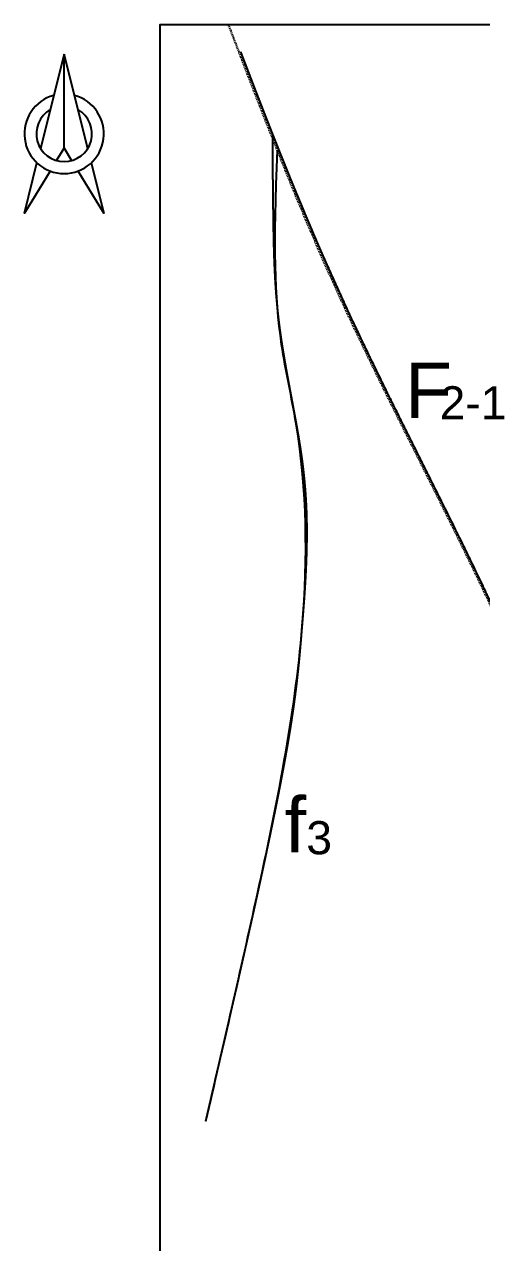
# Model space of a CAD drawing. Header units: millimetres. Extents: x 8544 to 9544, y 59520 to 60350.
# Drawn here: x 8544 to 8751, y 59799 to 60350 of the extents above; entities that cross this region are included whole.
import ezdxf

# ---------------------------------------------------------------- set-up
doc = ezdxf.new("R2010")
doc.units = ezdxf.units.MM
doc.header["$MEASUREMENT"] = 0
doc.linetypes.add('DASHED', pattern=[0.75, 0.5, -0.25])
doc.layers.add('2D faults', color=1, linetype='Continuous', lineweight=50, true_color=0xff0000)
doc.layers.add('Symbols', color=7, linetype='Continuous', lineweight=5, true_color=0x000000)
doc.layers.add('3D faults', color=7, linetype='Continuous', true_color=0x000000)
doc.styles.add('Arial Regular', font='')
doc.styles.get('Arial Regular').set_extended_font_data('Arial')

msp = doc.modelspace()

# ---------------------------------------------------------------- linework, layer by layer
at = {"layer": '2D faults', "linetype": 'Continuous', "lineweight": -2}
msp.add_lwpolyline([(9544.42, 60350), (9544.42, 59520), (8605.22, 59520), (8605.22, 60350)], close=True, dxfattribs=at)
for points in [[(8561.73, 60336.46), (8551.06, 60293.76)], [(8572.4, 60293.76), (8561.73, 60336.46)], [(8561.73, 60293.91), (8561.73, 60320.91), (8561.73, 60336.46)], [(8558.32, 60288.33), (8561.73, 60293.91)], [(8561.73, 60293.91), (8565.14, 60288.33)], [(8555.43, 60283.6), (8543.73, 60264.46), (8549.44, 60287.3)], [(8574.02, 60287.3), (8579.73, 60264.46), (8568.03, 60283.6)]]:
    msp.add_lwpolyline(points, dxfattribs=at)
for radius, start, end in [(18, 104.9809, 75.0191), (12.6, 119.8285, 60.1715)]:
    msp.add_arc((8561.73, 60300.46), radius, start, end, dxfattribs=at)
at = {"layer": '2D faults', "linetype": 'DASHED', "lineweight": -2}
msp.add_open_spline([(8907.51, 59520), (8894.91, 59584.52), (8870.67, 59694.51), (8819.16, 59835.09), (8801.06, 60019.43), (8702.98, 60176.31), (8651.51, 60309.71), (8636.12, 60350)], degree=3, knots=[88.036785, 88.036785, 88.036785, 88.036785, 285.010117, 425.893584, 535.112605, 835.026951, 964.617666, 964.617666, 964.617666, 964.617666], dxfattribs=at)
at = {"layer": '2D faults', "linetype": 'Continuous', "lineweight": -2}
for points, knots in [([(8669.54, 60077.51), (8672.08, 60108.81), (8671.63, 60151.39), (8657.03, 60214.74), (8656.64, 60249.17), (8658.26, 60293.01)], [226.934198, 226.934198, 226.934198, 226.934198, 318.175182, 354.748808, 421.097854, 421.097854, 421.097854, 421.097854]), ([(8625.88, 59853.49), (8633.78, 59887.6), (8650.78, 59960.96), (8666.19, 60036.97), (8669.54, 60077.51)], [0, 0, 0, 0, 105.546221, 226.934198, 226.934198, 226.934198, 226.934198])]:
    msp.add_open_spline(points, degree=3, knots=knots, dxfattribs=at)
at = {"layer": '3D faults'}
for points in [[(8903.87, 59539.49, 842.22), (8903.81, 59539.77, 842.27), (8903.69, 59540.33, 842.38), (8903.52, 59541.18, 842.52), (8903.28, 59542.31, 842.71), (8903.05, 59543.44, 842.9), (8902.82, 59544.56, 843.14), (8902.58, 59545.67, 843.46), (8902.36, 59546.77, 843.77), (8902.13, 59547.87, 844.1), (8901.9, 59548.97, 844.44), (8901.68, 59550.05, 844.81), (8901.45, 59551.12, 845.23), (8901.22, 59552.2, 845.63), (8900.99, 59553.28, 846.01), (8900.76, 59554.37, 846.37), (8900.53, 59555.45, 846.75), (8900.3, 59556.54, 847.11), (8900.06, 59557.65, 847.41), (8899.83, 59558.76, 847.68), (8899.59, 59559.89, 847.9), (8899.35, 59561.02, 848.08), (8899.11, 59562.16, 848.21), (8898.87, 59563.29, 848.34), (8898.63, 59564.43, 848.47), (8898.38, 59565.57, 848.61), (8898.14, 59566.7, 848.74), (8897.9, 59567.84, 848.87), (8897.65, 59568.98, 848.99), (8897.41, 59570.12, 849.1), (8897.16, 59571.26, 849.22), (8896.92, 59572.39, 849.37), (8896.67, 59573.51, 849.61), (8896.43, 59574.64, 849.81), (8896.19, 59575.77, 849.97), (8895.94, 59576.89, 850.23), (8895.71, 59577.97, 850.61), (8895.47, 59579.03, 851.05), (8895.24, 59580.08, 851.52), (8895, 59581.16, 851.9), (8894.77, 59582.23, 852.32), (8894.54, 59583.25, 852.83), (8894.32, 59584.27, 853.36), (8894.09, 59585.31, 853.86), (8893.86, 59586.37, 854.29), (8893.62, 59587.45, 854.66), (8893.37, 59588.55, 854.98), (8893.13, 59589.65, 855.31), (8892.88, 59590.77, 855.56), (8892.62, 59591.9, 855.73), (8892.37, 59593.03, 855.83), (8892.11, 59594.18, 855.86), (8891.86, 59595.32, 855.8), (8891.61, 59596.46, 855.69), (8891.35, 59597.59, 855.54), (8891.1, 59598.73, 855.44), (8890.84, 59599.87, 855.39), (8890.58, 59601.01, 855.33), (8890.32, 59602.14, 855.21), (8890.06, 59603.28, 855.09), (8889.81, 59604.41, 854.98), (8889.55, 59605.55, 854.89), (8889.28, 59606.69, 854.81), (8889.02, 59607.83, 854.74), (8888.76, 59608.96, 854.67), (8888.5, 59610.1, 854.6), (8888.24, 59611.24, 854.51), (8887.97, 59612.37, 854.36), (8887.71, 59613.5, 854.22), (8887.45, 59614.63, 854.06), (8887.19, 59615.76, 853.9), (8886.93, 59616.87, 853.64), (8886.68, 59617.97, 853.33), (8886.42, 59619.08, 853.06), (8886.16, 59620.19, 852.79), (8885.9, 59621.3, 852.53), (8885.64, 59622.41, 852.26), (8885.37, 59623.52, 852), (8885.11, 59624.63, 851.74), (8884.85, 59625.73, 851.46), (8884.59, 59626.84, 851.17), (8884.32, 59627.94, 850.87), (8884.06, 59629.03, 850.56), (8883.8, 59630.13, 850.24), (8883.54, 59631.22, 849.91), (8883.27, 59632.31, 849.57), (8883.01, 59633.39, 849.21), (8882.75, 59634.48, 848.86), (8882.49, 59635.56, 848.49), (8882.23, 59636.63, 848.11), (8881.98, 59637.69, 847.67), (8881.72, 59638.75, 847.25), (8881.46, 59639.81, 846.84), (8881.2, 59640.88, 846.42), (8880.95, 59641.94, 846), (8880.69, 59643, 845.58), (8880.43, 59644.06, 845.16), (8880.17, 59645.12, 844.74), (8879.91, 59646.18, 844.32), (8879.65, 59647.24, 843.89), (8879.39, 59648.29, 843.46), (8879.13, 59649.35, 843.03), (8878.87, 59650.41, 842.61), (8878.6, 59651.47, 842.18), (8878.34, 59652.53, 841.76), (8878.07, 59653.59, 841.34), (8877.81, 59654.64, 840.91), (8877.54, 59655.7, 840.48), (8877.28, 59656.75, 840.04), (8877.01, 59657.79, 839.59), (8876.75, 59658.83, 839.11), (8876.49, 59659.85, 838.6), (8876.24, 59660.85, 838.05), (8875.99, 59661.85, 837.49), (8875.72, 59662.85, 836.95), (8875.46, 59663.86, 836.41), (8875.2, 59664.83, 835.82), (8874.97, 59665.74, 835.11), (8874.75, 59666.6, 834.35), (8874.54, 59667.46, 833.59), (8874.31, 59668.36, 832.87), (8874.06, 59669.33, 832.26), (8873.79, 59670.33, 831.71), (8873.52, 59671.34, 831.18), (8873.26, 59672.33, 830.62), (8872.98, 59673.37, 830.16), (8872.7, 59674.38, 829.63), (8872.45, 59675.34, 829.01), (8872.21, 59676.25, 828.32), (8871.98, 59677.15, 827.61), (8871.72, 59678.1, 826.97), (8871.47, 59679.03, 826.31), (8871.23, 59679.96, 825.65), (8870.98, 59680.89, 824.98), (8870.73, 59681.82, 824.31), (8870.48, 59682.74, 823.63), (8870.23, 59683.66, 822.95), (8869.98, 59684.58, 822.27), (8869.73, 59685.5, 821.6), (8869.47, 59686.42, 820.92), (8869.22, 59687.34, 820.24), (8868.97, 59688.26, 819.57), (8868.72, 59689.18, 818.88), (8868.47, 59690.07, 818.17), (8868.23, 59690.97, 817.46), (8867.98, 59691.86, 816.74), (8867.73, 59692.76, 816.04), (8867.48, 59693.66, 815.34), (8867.23, 59694.57, 814.65), (8866.96, 59695.51, 813.99), (8866.7, 59696.45, 813.35), (8866.44, 59697.37, 812.67), (8866.18, 59698.28, 811.98), (8865.92, 59699.19, 811.3), (8865.67, 59700.1, 810.61), (8865.41, 59701.02, 809.94), (8865.14, 59701.94, 809.26), (8864.88, 59702.86, 808.59), (8864.61, 59703.8, 807.94), (8864.33, 59704.75, 807.32), (8864.06, 59705.69, 806.68), (8863.78, 59706.64, 806.05), (8863.51, 59707.58, 805.41), (8863.24, 59708.52, 804.78), (8862.96, 59709.46, 804.13), (8862.7, 59710.39, 803.47), (8862.43, 59711.31, 802.81), (8862.16, 59712.25, 802.15), (8861.89, 59713.19, 801.52), (8861.6, 59714.15, 800.91), (8861.31, 59715.14, 800.36), (8861, 59716.15, 799.85), (8860.7, 59717.15, 799.32), (8860.39, 59718.15, 798.81), (8860.08, 59719.17, 798.33), (8859.76, 59720.2, 797.86), (8859.45, 59721.23, 797.41), (8859.13, 59722.26, 796.95), (8858.81, 59723.28, 796.47), (8858.5, 59724.3, 795.99), (8858.19, 59725.31, 795.5), (8857.87, 59726.34, 795.04), (8857.55, 59727.37, 794.57), (8857.23, 59728.4, 794.12), (8856.91, 59729.43, 793.69), (8856.58, 59730.47, 793.27), (8856.25, 59731.52, 792.86), (8855.92, 59732.57, 792.46), (8855.58, 59733.61, 792.05), (8855.25, 59734.65, 791.62), (8854.93, 59735.68, 791.16), (8854.61, 59736.7, 790.7), (8854.29, 59737.73, 790.24), (8853.96, 59738.76, 789.79), (8853.63, 59739.79, 789.35), (8853.3, 59740.82, 788.9), (8852.98, 59741.84, 788.42), (8852.66, 59742.85, 787.94), (8852.33, 59743.89, 787.49), (8852, 59744.91, 787.04), (8851.67, 59745.94, 786.59), (8851.34, 59746.97, 786.14), (8851.01, 59747.99, 785.68), (8850.68, 59749.02, 785.22), (8850.35, 59750.04, 784.76), (8850.01, 59751.07, 784.32), (8849.67, 59752.1, 783.88), (8849.34, 59753.13, 783.44), (8849, 59754.16, 782.99), (8848.67, 59755.18, 782.53), (8848.33, 59756.21, 782.07), (8847.99, 59757.23, 781.62), (8847.66, 59758.25, 781.17), (8847.32, 59759.28, 780.72), (8846.97, 59760.31, 780.29), (8846.63, 59761.35, 779.87), (8846.28, 59762.38, 779.44), (8845.93, 59763.42, 779.01), (8845.59, 59764.45, 778.59), (8845.24, 59765.48, 778.17), (8844.89, 59766.52, 777.75), (8844.54, 59767.56, 777.33), (8844.19, 59768.59, 776.92), (8843.85, 59769.63, 776.5), (8843.5, 59770.67, 776.08), (8843.15, 59771.7, 775.66), (8842.8, 59772.73, 775.23), (8842.46, 59773.76, 774.8), (8842.11, 59774.8, 774.38), (8841.76, 59775.83, 773.95), (8841.41, 59776.86, 773.52), (8841.07, 59777.89, 773.08), (8840.72, 59778.92, 772.64), (8840.37, 59779.95, 772.22), (8840.02, 59780.99, 771.81), (8839.67, 59782.03, 771.4), (8839.32, 59783.06, 770.98), (8838.98, 59784.1, 770.56), (8838.63, 59785.13, 770.14), (8838.28, 59786.16, 769.71), (8837.93, 59787.2, 769.28), (8837.59, 59788.23, 768.85), (8837.24, 59789.26, 768.42), (8836.9, 59790.29, 767.98), (8836.56, 59791.32, 767.54), (8836.22, 59792.35, 767.1), (8835.89, 59793.38, 766.65), (8835.55, 59794.41, 766.22), (8835.22, 59795.45, 765.79), (8834.88, 59796.5, 765.4), (8834.54, 59797.55, 765.01), (8834.21, 59798.6, 764.63), (8833.89, 59799.65, 764.23), (8833.57, 59800.72, 763.84), (8833.27, 59801.73, 763.39), (8832.89, 59802.88, 763.07), (8832.71, 59803.44, 761.97), (8832.62, 59803.75, 760.87), (8832.46, 59804.29, 759.83), (8832.36, 59804.66, 758.72), (8832.23, 59805.11, 757.65), (8832.13, 59805.51, 756.56), (8832, 59805.98, 755.49), (8831.86, 59806.48, 754.44), (8831.7, 59807.06, 753.43), (8831.55, 59807.63, 752.42), (8831.41, 59808.19, 751.4), (8831.3, 59808.68, 750.35), (8831.18, 59809.19, 749.3), (8831.05, 59809.77, 748.29), (8830.86, 59810.51, 747.39), (8830.64, 59811.37, 746.63), (8830.4, 59812.28, 745.94), (8830.16, 59813.22, 745.28), (8829.93, 59814.14, 744.6), (8829.69, 59815.08, 743.94), (8829.46, 59816.05, 743.32), (8829.21, 59817.04, 742.76), (8828.96, 59818.07, 742.26), (8828.71, 59819.11, 741.79), (8828.45, 59820.16, 741.34), (8828.2, 59821.22, 740.9), (8827.95, 59822.28, 740.49), (8827.7, 59823.36, 740.11), (8827.45, 59824.45, 739.75), (8827.2, 59825.54, 739.41), (8826.96, 59826.64, 739.1), (8826.71, 59827.75, 738.82), (8826.46, 59828.87, 738.58), (8826.21, 59829.99, 738.38), (8825.96, 59831.13, 738.22), (8825.71, 59832.26, 738.11), (8825.46, 59833.41, 738.04), (8825.22, 59834.55, 737.99), (8824.98, 59835.69, 737.97), (8824.74, 59836.84, 737.97), (8824.5, 59837.98, 737.99), (8824.27, 59839.13, 738.02), (8824.04, 59840.28, 738.07), (8823.81, 59841.42, 738.14), (8823.59, 59842.57, 738.25), (8823.36, 59843.71, 738.39), (8823.14, 59844.84, 738.58), (8822.92, 59845.97, 738.81), (8822.71, 59847.08, 739.08), (8822.49, 59848.19, 739.38), (8822.28, 59849.3, 739.71), (8822.07, 59850.4, 740.05), (8821.86, 59851.49, 740.4), (8821.66, 59852.59, 740.75), (8821.47, 59853.69, 741.11), (8821.28, 59854.78, 741.49), (8821.09, 59855.85, 741.92), (8820.92, 59856.9, 742.42), (8820.77, 59857.89, 743.02), (8820.63, 59858.8, 743.75), (8820.51, 59859.59, 744.62), (8820.41, 59860.23, 745.6), (8820.32, 59860.77, 746.63), (8820.23, 59861.2, 747.72), (8820.14, 59861.59, 748.82), (8820.04, 59861.86, 749.95), (8819.94, 59862.18, 751.07), (8819.83, 59862.34, 752.24), (8819.72, 59862.67, 753.34), (8819.61, 59862.66, 754.58), (8819.51, 59863.2, 755.52), (8819.37, 59862.68, 757.18), (8819.36, 59864.28, 757.03), (8819.25, 59865.28, 756.93), (8819.06, 59866.49, 757.06), (8818.9, 59867.63, 756.95), (8818.69, 59868.79, 757.02), (8818.51, 59869.94, 756.97), (8818.3, 59871.09, 757.02), (8818.1, 59872.25, 757.02), (8817.9, 59873.4, 756.99), (8817.71, 59874.55, 756.92), (8817.52, 59875.7, 756.9), (8817.33, 59876.87, 756.93), (8817.12, 59877.98, 757.29), (8816.92, 59879.02, 757.76), (8816.71, 59880.08, 758.23), (8816.51, 59881.15, 758.66), (8816.32, 59882.24, 759.04), (8816.12, 59883.37, 759.27), (8815.93, 59884.53, 759.36), (8815.74, 59885.68, 759.42), (8815.55, 59886.82, 759.55), (8815.36, 59887.97, 759.7), (8815.16, 59889.11, 759.88), (8814.96, 59890.25, 760.03), (8814.76, 59891.37, 760.34), (8814.56, 59892.46, 760.7), (8814.36, 59893.56, 761.06), (8814.16, 59894.66, 761.38), (8813.96, 59895.78, 761.66), (8813.76, 59896.9, 761.93), (8813.56, 59898.03, 762.18), (8813.36, 59899.16, 762.42), (8813.16, 59900.29, 762.65), (8812.96, 59901.42, 762.88), (8812.77, 59902.54, 763.12), (8812.57, 59903.67, 763.38), (8812.37, 59904.79, 763.66), (8812.17, 59905.91, 763.93), (8811.98, 59907.03, 764.21), (8811.78, 59908.15, 764.46), (8811.58, 59909.26, 764.79), (8811.39, 59910.35, 765.16), (8811.2, 59911.44, 765.55), (8811.01, 59912.52, 765.96), (8810.82, 59913.58, 766.42), (8810.63, 59914.64, 766.87), (8810.44, 59915.72, 767.29), (8810.25, 59916.79, 767.71), (8810.06, 59917.86, 768.15), (8809.87, 59918.93, 768.59), (8809.69, 59919.99, 769.05), (8809.5, 59921.05, 769.5), (8809.32, 59922.11, 769.97), (8809.13, 59923.16, 770.45), (8808.95, 59924.21, 770.93), (8808.76, 59925.26, 771.42), (8808.58, 59926.3, 771.91), (8808.39, 59927.35, 772.4), (8808.21, 59928.39, 772.91), (8808.02, 59929.42, 773.42), (8807.84, 59930.44, 773.96), (8807.67, 59931.41, 774.6), (8807.5, 59932.33, 775.31), (8807.3, 59933.41, 775.75), (8807.1, 59934.54, 775.99), (8806.89, 59935.68, 776.15), (8806.68, 59936.83, 776.3), (8806.48, 59937.96, 776.47), (8806.26, 59939.1, 776.63), (8806.05, 59940.24, 776.79), (8805.84, 59941.38, 776.96), (8805.62, 59942.52, 777.14), (8805.4, 59943.65, 777.32), (8805.18, 59944.79, 777.5), (8804.96, 59945.92, 777.68), (8804.73, 59947.06, 777.86), (8804.51, 59948.19, 778.01), (8804.28, 59949.34, 778.18), (8804.07, 59950.38, 778.7), (8803.87, 59951.33, 779.35), (8803.67, 59952.27, 780.01), (8803.47, 59953.22, 780.67), (8803.26, 59954.2, 781.28), (8803.05, 59955.19, 781.86), (8802.84, 59956.2, 782.42), (8802.61, 59957.25, 782.89), (8802.39, 59958.3, 783.33), (8802.16, 59959.36, 783.79), (8801.93, 59960.41, 784.24), (8801.69, 59961.47, 784.68), (8801.45, 59962.54, 785.08), (8801.2, 59963.64, 785.41), (8800.94, 59964.73, 785.73), (8800.68, 59965.83, 786.04), (8800.42, 59966.93, 786.34), (8800.16, 59968.04, 786.61), (8799.88, 59969.15, 786.85), (8799.61, 59970.27, 787.08), (8799.33, 59971.38, 787.31), (8799.05, 59972.49, 787.53), (8798.77, 59973.61, 787.75), (8798.48, 59974.72, 787.97), (8798.19, 59975.82, 788.23), (8797.9, 59976.92, 788.5), (8797.6, 59978.02, 788.77), (8797.3, 59979.13, 789.02), (8797, 59980.23, 789.25), (8796.7, 59981.35, 789.46), (8796.39, 59982.46, 789.66), (8796.08, 59983.56, 789.89), (8795.78, 59984.67, 790.1), (8795.47, 59985.78, 790.32), (8795.16, 59986.89, 790.53), (8794.85, 59988, 790.72), (8794.54, 59989.09, 791.03), (8794.23, 59990.16, 791.38), (8793.92, 59991.23, 791.73), (8793.61, 59992.3, 792.1), (8793.3, 59993.35, 792.52), (8792.99, 59994.34, 793.06), (8792.68, 59995.27, 793.7), (8792.36, 59996.2, 794.32), (8792.03, 59997.16, 794.94), (8791.68, 59998.27, 795.16), (8791.34, 59999.39, 795.21), (8790.98, 60000.49, 795.39), (8790.62, 60001.59, 795.56), (8790.26, 60002.69, 795.65), (8789.91, 60003.83, 795.67), (8789.55, 60004.82, 796.24), (8789.19, 60005.86, 796.62), (8788.84, 60006.86, 797.13), (8788.48, 60007.9, 797.53), (8788.13, 60008.93, 797.98), (8787.78, 60009.97, 798.37), (8787.42, 60011.03, 798.73), (8787.07, 60012.04, 799.2), (8786.71, 60013.04, 799.69), (8786.36, 60014.03, 800.2), (8786, 60015.02, 800.71), (8785.65, 60016, 801.24), (8785.29, 60016.98, 801.78), (8784.93, 60017.96, 802.3), (8784.56, 60018.95, 802.81), (8784.2, 60019.94, 803.31), (8783.83, 60020.93, 803.82), (8783.46, 60021.92, 804.32), (8783.09, 60022.92, 804.81), (8782.71, 60023.91, 805.29), (8782.34, 60024.91, 805.77), (8781.96, 60025.91, 806.26), (8781.58, 60026.9, 806.76), (8781.2, 60027.88, 807.26), (8780.82, 60028.85, 807.8), (8780.45, 60029.81, 808.36), (8780.07, 60030.76, 808.92), (8779.69, 60031.72, 809.47), (8779.31, 60032.68, 810.02), (8778.93, 60033.6, 810.63), (8778.55, 60034.53, 811.24), (8778.17, 60035.47, 811.82), (8777.79, 60036.42, 812.39), (8777.4, 60037.38, 812.94), (8777.01, 60038.34, 813.47), (8776.62, 60039.32, 813.99), (8776.22, 60040.32, 814.45), (8775.82, 60041.3, 814.94), (8775.43, 60042.26, 815.5), (8775.03, 60043.23, 816.01), (8774.63, 60044.2, 816.53), (8774.23, 60045.17, 817.04), (8773.83, 60046.12, 817.6), (8773.43, 60047.08, 818.13), (8773.02, 60048.04, 818.66), (8772.61, 60049.01, 819.17), (8772.2, 60049.98, 819.69), (8771.8, 60050.89, 820.3), (8771.39, 60051.84, 820.85), (8770.98, 60052.79, 821.39), (8770.55, 60053.8, 821.82), (8770.12, 60054.83, 822.17), (8769.69, 60055.83, 822.59), (8769.26, 60056.84, 822.99), (8768.83, 60057.83, 823.44), (8768.4, 60058.83, 823.88), (8767.97, 60059.8, 824.37), (8767.55, 60060.79, 824.83), (8767.13, 60061.75, 825.36), (8766.72, 60062.64, 826.01), (8766.32, 60063.54, 826.63), (8765.92, 60064.43, 827.28), (8765.51, 60065.32, 827.92), (8765.11, 60066.23, 828.54), (8764.7, 60067.13, 829.17), (8764.3, 60068.02, 829.81), (8763.9, 60068.91, 830.46), (8763.5, 60069.8, 831.1), (8763.1, 60070.69, 831.74), (8762.69, 60071.58, 832.38), (8762.28, 60072.48, 833.02), (8761.87, 60073.37, 833.65), (8761.46, 60074.28, 834.26), (8761.04, 60075.19, 834.85), (8760.61, 60076.12, 835.42), (8760.18, 60077.06, 835.97), (8759.74, 60078.01, 836.5), (8759.3, 60078.97, 837.01), (8758.85, 60079.94, 837.47), (8758.39, 60080.92, 837.92), (8757.93, 60081.9, 838.37), (8757.47, 60082.89, 838.8), (8757.01, 60083.87, 839.23), (8756.55, 60084.84, 839.69), (8756.08, 60085.85, 840.07), (8755.6, 60086.86, 840.41), (8755.13, 60087.87, 840.76), (8754.65, 60088.89, 841.09), (8754.17, 60089.9, 841.42), (8753.68, 60090.92, 841.73), (8753.2, 60091.94, 842.02), (8752.71, 60092.97, 842.32), (8752.23, 60093.99, 842.6), (8751.74, 60095.01, 842.91), (8751.25, 60096.05, 843.14), (8750.76, 60097.08, 843.4), (8750.27, 60098.1, 843.71), (8749.78, 60099.12, 844.01), (8749.29, 60100.13, 844.32), (8748.8, 60101.15, 844.62), (8748.31, 60102.17, 844.92), (8747.82, 60103.19, 845.21), (8747.33, 60104.22, 845.49), (8746.84, 60105.23, 845.82), (8746.35, 60106.23, 846.17), (8745.86, 60107.23, 846.53), (8745.38, 60108.23, 846.9), (8744.89, 60109.23, 847.28), (8744.41, 60110.22, 847.65), (8743.93, 60111.22, 848.04), (8743.44, 60112.21, 848.42), (8742.96, 60113.21, 848.79), (8742.47, 60114.21, 849.16), (8741.99, 60115.21, 849.53), (8741.51, 60116.2, 849.92), (8741.03, 60117.17, 850.36), (8740.55, 60118.13, 850.84), (8740.08, 60119.08, 851.35), (8739.61, 60120.03, 851.84), (8739.13, 60121, 852.29), (8738.66, 60121.97, 852.73), (8738.18, 60122.93, 853.19), (8737.7, 60123.9, 853.65), (8737.22, 60124.86, 854.11), (8736.74, 60125.82, 854.57), (8736.26, 60126.79, 855.02), (8735.78, 60127.76, 855.46), (8735.3, 60128.73, 855.9), (8734.82, 60129.7, 856.35), (8734.33, 60130.67, 856.79), (8733.84, 60131.64, 857.21), (8733.35, 60132.62, 857.63), (8732.86, 60133.6, 858.04), (8732.37, 60134.59, 858.44), (8731.88, 60135.57, 858.83), (8731.38, 60136.56, 859.2), (8730.88, 60137.56, 859.55), (8730.38, 60138.57, 859.87), (8729.87, 60139.58, 860.18), (8729.36, 60140.59, 860.47), (8728.86, 60141.61, 860.76), (8728.34, 60142.63, 861), (8727.83, 60143.66, 861.21), (8727.32, 60144.69, 861.43), (8726.81, 60145.72, 861.64), (8726.29, 60146.75, 861.85), (8725.78, 60147.78, 862.06), (8725.26, 60148.81, 862.26), (8724.75, 60149.85, 862.44), (8724.23, 60150.88, 862.63), (8723.72, 60151.91, 862.82), (8723.2, 60152.95, 863.01), (8722.69, 60153.98, 863.22), (8722.17, 60155.01, 863.41), (8721.66, 60156.04, 863.61), (8721.15, 60157.07, 863.82), (8720.64, 60158.1, 864.05), (8720.12, 60159.12, 864.3), (8719.61, 60160.14, 864.57), (8719.11, 60161.15, 864.86), (8718.6, 60162.15, 865.21), (8718.1, 60163.16, 865.53), (8717.59, 60164.17, 865.83), (8717.08, 60165.18, 866.13), (8716.58, 60166.19, 866.42), (8716.07, 60167.2, 866.72), (8715.57, 60168.21, 867.04), (8715.06, 60169.22, 867.33), (8714.55, 60170.24, 867.62), (8714.05, 60171.26, 867.88), (8713.54, 60172.28, 868.18), (8713.04, 60173.33, 868.29), (8712.53, 60174.35, 868.57), (8712.05, 60175.3, 869.06), (8711.55, 60176.28, 869.47), (8711.06, 60177.26, 869.88), (8710.56, 60178.3, 870.1), (8710.07, 60179.27, 870.54), (8709.58, 60180.26, 870.94), (8709.08, 60181.25, 871.31), (8708.58, 60182.26, 871.61), (8708.07, 60183.29, 871.86), (8707.57, 60184.32, 872.11), (8707.07, 60185.35, 872.32), (8706.56, 60186.39, 872.5), (8706.06, 60187.43, 872.71), (8705.55, 60188.46, 872.93), (8705.05, 60189.49, 873.15), (8704.55, 60190.52, 873.39), (8704.04, 60191.55, 873.64), (8703.54, 60192.57, 873.91), (8703.05, 60193.59, 874.19), (8702.55, 60194.62, 874.46), (8702.05, 60195.64, 874.73), (8701.56, 60196.66, 875.03), (8701.06, 60197.68, 875.33), (8700.57, 60198.69, 875.65), (8700.08, 60199.7, 875.97), (8699.59, 60200.72, 876.28), (8699.1, 60201.74, 876.58), (8698.62, 60202.74, 876.96), (8698.14, 60203.73, 877.33), (8697.66, 60204.73, 877.7), (8697.17, 60205.73, 878.07), (8696.69, 60206.74, 878.44), (8696.21, 60207.74, 878.8), (8695.74, 60208.74, 879.16), (8695.26, 60209.76, 879.49), (8694.78, 60210.78, 879.8), (8694.3, 60211.79, 880.16), (8693.84, 60212.77, 880.59), (8693.37, 60213.74, 881.06), (8692.92, 60214.69, 881.57), (8692.46, 60215.65, 882.07), (8692, 60216.61, 882.55), (8691.54, 60217.59, 882.99), (8691.08, 60218.58, 883.4), (8690.61, 60219.59, 883.77), (8690.14, 60220.6, 884.12), (8689.68, 60221.63, 884.45), (8689.21, 60222.65, 884.76), (8688.74, 60223.68, 885.07), (8688.28, 60224.7, 885.4), (8687.81, 60225.73, 885.72), (8687.35, 60226.75, 886.04), (8686.89, 60227.77, 886.37), (8686.42, 60228.8, 886.7), (8685.96, 60229.82, 887.03), (8685.5, 60230.84, 887.37), (8685.04, 60231.85, 887.72), (8684.58, 60232.87, 888.08), (8684.12, 60233.88, 888.44), (8683.66, 60234.9, 888.8), (8683.2, 60235.91, 889.17), (8682.74, 60236.93, 889.52), (8682.29, 60237.94, 889.88), (8681.83, 60238.96, 890.23), (8681.38, 60239.98, 890.58), (8680.92, 60241, 890.94), (8680.47, 60242.02, 891.29), (8680.02, 60243.04, 891.65), (8679.57, 60244.06, 892), (8679.12, 60245.08, 892.36), (8678.67, 60246.09, 892.73), (8678.23, 60247.1, 893.12), (8677.78, 60248.12, 893.51), (8677.34, 60249.13, 893.88), (8676.9, 60250.15, 894.24), (8676.45, 60251.18, 894.57), (8676.01, 60252.21, 894.91), (8675.57, 60253.25, 895.22), (8675.13, 60254.29, 895.51), (8674.69, 60255.34, 895.79), (8674.24, 60256.39, 896.07), (8673.8, 60257.43, 896.35), (8673.36, 60258.47, 896.69), (8672.92, 60259.5, 897.01), (8672.48, 60260.53, 897.34), (8672.04, 60261.57, 897.66), (8671.6, 60262.6, 898.01), (8671.16, 60263.65, 898.26), (8670.72, 60264.73, 898.4), (8670.27, 60265.79, 898.64), (8669.83, 60266.85, 898.83), (8669.39, 60267.91, 899.04), (8668.94, 60268.98, 899.25), (8668.5, 60270.04, 899.43), (8668.06, 60271.11, 899.63), (8667.62, 60272.14, 899.96), (8667.18, 60273.19, 900.24), (8666.74, 60274.23, 900.54), (8666.3, 60275.28, 900.84), (8665.87, 60276.32, 901.14), (8665.44, 60277.37, 901.44), (8665.01, 60278.41, 901.74), (8664.58, 60279.47, 902), (8664.15, 60280.53, 902.26), (8663.72, 60281.59, 902.51), (8663.29, 60282.65, 902.76), (8662.86, 60283.71, 903), (8662.44, 60284.77, 903.24), (8662.01, 60285.83, 903.49), (8661.59, 60286.89, 903.76), (8661.17, 60287.94, 904.06), (8660.74, 60288.99, 904.36), (8660.32, 60290.02, 904.71), (8659.9, 60291.06, 905.06), (8659.48, 60292.09, 905.43), (8659.06, 60293.14, 905.72), (8658.64, 60294.21, 905.91), (8658.22, 60295.26, 906.24), (8657.8, 60296.32, 906.51), (8657.38, 60297.36, 906.83), (8656.96, 60298.42, 907.11), (8656.54, 60299.47, 907.4), (8656.12, 60300.53, 907.65), (8655.7, 60301.59, 907.92), (8655.29, 60302.66, 908.18), (8654.87, 60303.71, 908.45), (8654.45, 60304.77, 908.75), (8654.04, 60305.83, 909.01), (8653.62, 60306.88, 909.3), (8653.21, 60307.94, 909.57), (8652.79, 60308.99, 909.89), (8652.38, 60310.05, 910.17), (8651.96, 60311.12, 910.38), (8651.55, 60312.19, 910.64), (8651.14, 60313.25, 910.91), (8650.73, 60314.3, 911.21), (8650.32, 60315.35, 911.52), (8649.91, 60316.4, 911.85), (8649.5, 60317.45, 912.18), (8649.1, 60318.49, 912.52), (8648.69, 60319.53, 912.86), (8648.29, 60320.57, 913.2), (8647.88, 60321.62, 913.55), (8647.48, 60322.66, 913.9), (8647.08, 60323.7, 914.25), (8646.68, 60324.75, 914.59), (8646.28, 60325.8, 914.91), (8645.88, 60326.85, 915.24), (8645.49, 60327.89, 915.61), (8645.09, 60328.91, 916.01), (8644.7, 60329.93, 916.43), (8644.31, 60330.94, 916.87), (8643.92, 60331.95, 917.31), (8643.53, 60332.96, 917.77), (8643.14, 60333.97, 918.22), (8642.75, 60334.97, 918.67), (8642.36, 60335.98, 919.13), (8642.07, 60336.73, 919.47), (8641.88, 60337.24, 919.7), (8641.78, 60337.49, 919.81)], [(8625.88, 59853.49, 775.28), (8625.91, 59853.64, 775.27), (8625.98, 59853.93, 775.25), (8626.08, 59854.38, 775.22), (8626.22, 59854.97, 775.18), (8626.36, 59855.57, 775.12), (8626.5, 59856.16, 775.07), (8626.63, 59856.75, 775), (8626.77, 59857.35, 774.93), (8626.91, 59857.94, 774.86), (8627.05, 59858.53, 774.78), (8627.18, 59859.12, 774.69), (8627.32, 59859.71, 774.61), (8627.46, 59860.3, 774.52), (8627.59, 59860.89, 774.45), (8627.73, 59861.49, 774.4), (8627.87, 59862.08, 774.39), (8628.01, 59862.68, 774.4), (8628.14, 59863.28, 774.4), (8628.28, 59863.87, 774.4), (8628.42, 59864.47, 774.4), (8628.56, 59865.06, 774.39), (8628.7, 59865.66, 774.39), (8628.83, 59866.26, 774.39), (8628.97, 59866.85, 774.39), (8629.11, 59867.45, 774.38), (8629.25, 59868.05, 774.38), (8629.39, 59868.64, 774.38), (8629.52, 59869.24, 774.38), (8629.66, 59869.83, 774.38), (8629.8, 59870.43, 774.38), (8629.94, 59871.03, 774.39), (8630.08, 59871.62, 774.4), (8630.21, 59872.22, 774.42), (8630.35, 59872.81, 774.43), (8630.49, 59873.41, 774.45), (8630.63, 59874.01, 774.47), (8630.77, 59874.6, 774.49), (8630.9, 59875.2, 774.51), (8631.04, 59875.79, 774.53), (8631.18, 59876.39, 774.55), (8631.32, 59876.99, 774.57), (8631.45, 59877.58, 774.58), (8631.59, 59878.18, 774.6), (8631.73, 59878.77, 774.63), (8631.87, 59879.37, 774.64), (8632.01, 59879.97, 774.66), (8632.14, 59880.56, 774.66), (8632.28, 59881.16, 774.65), (8632.42, 59881.75, 774.62), (8632.56, 59882.35, 774.58), (8632.69, 59882.94, 774.51), (8632.83, 59883.53, 774.43), (8632.96, 59884.12, 774.33), (8633.1, 59884.7, 774.2), (8633.23, 59885.28, 774.06), (8633.36, 59885.85, 773.88), (8633.49, 59886.41, 773.66), (8633.62, 59886.96, 773.43), (8633.75, 59887.51, 773.18), (8633.87, 59888.05, 772.93), (8634, 59888.61, 772.7), (8634.13, 59889.17, 772.49), (8634.26, 59889.74, 772.32), (8634.4, 59890.32, 772.2), (8634.53, 59890.92, 772.14), (8634.67, 59891.52, 772.15), (8634.81, 59892.11, 772.24), (8634.94, 59892.69, 772.39), (8635.07, 59893.25, 772.6), (8635.19, 59893.8, 772.84), (8635.32, 59894.33, 773.12), (8635.43, 59894.84, 773.44), (8635.55, 59895.32, 773.8), (8635.65, 59895.79, 774.18), (8635.76, 59896.25, 774.57), (8635.86, 59896.7, 774.97), (8635.97, 59897.15, 775.37), (8636.07, 59897.61, 775.76), (8636.18, 59898.09, 776.13), (8636.29, 59898.57, 776.49), (8636.4, 59899.06, 776.84), (8636.52, 59899.56, 777.17), (8636.63, 59900.06, 777.51), (8636.75, 59900.56, 777.84), (8636.86, 59901.06, 778.17), (8636.98, 59901.56, 778.51), (8637.09, 59902.06, 778.83), (8637.21, 59902.57, 779.15), (8637.33, 59903.09, 779.46), (8637.45, 59903.61, 779.76), (8637.57, 59904.13, 780.05), (8637.69, 59904.66, 780.33), (8637.81, 59905.2, 780.6), (8637.94, 59905.73, 780.87), (8638.06, 59906.27, 781.14), (8638.18, 59906.81, 781.4), (8638.31, 59907.35, 781.66), (8638.43, 59907.89, 781.91), (8638.55, 59908.44, 782.16), (8638.68, 59908.98, 782.41), (8638.8, 59909.52, 782.66), (8638.93, 59910.07, 782.92), (8639.05, 59910.61, 783.18), (8639.17, 59911.15, 783.43), (8639.3, 59911.7, 783.67), (8639.43, 59912.25, 783.9), (8639.55, 59912.81, 784.11), (8639.68, 59913.37, 784.33), (8639.81, 59913.93, 784.54), (8639.94, 59914.49, 784.75), (8640.06, 59915.05, 784.97), (8640.19, 59915.6, 785.19), (8640.32, 59916.15, 785.43), (8640.44, 59916.7, 785.68), (8640.56, 59917.24, 785.94), (8640.68, 59917.77, 786.22), (8640.8, 59918.29, 786.51), (8640.92, 59918.81, 786.83), (8641.03, 59919.31, 787.15), (8641.15, 59919.81, 787.49), (8641.26, 59920.31, 787.82), (8641.38, 59920.81, 788.15), (8641.49, 59921.32, 788.48), (8641.61, 59921.82, 788.81), (8641.72, 59922.32, 789.14), (8641.83, 59922.82, 789.48), (8641.94, 59923.3, 789.84), (8642.05, 59923.77, 790.22), (8642.15, 59924.24, 790.59), (8642.27, 59924.75, 790.91), (8642.39, 59925.29, 791.18), (8642.52, 59925.84, 791.42), (8642.64, 59926.39, 791.66), (8642.77, 59926.94, 791.89), (8642.89, 59927.5, 792.12), (8643.02, 59928.05, 792.35), (8643.14, 59928.6, 792.57), (8643.27, 59929.16, 792.79), (8643.39, 59929.72, 792.99), (8643.52, 59930.29, 793.18), (8643.65, 59930.87, 793.35), (8643.78, 59931.45, 793.5), (8643.91, 59932.03, 793.62), (8644.05, 59932.62, 793.73), (8644.18, 59933.21, 793.82), (8644.31, 59933.8, 793.89), (8644.45, 59934.4, 793.91), (8644.58, 59935, 793.9), (8644.72, 59935.59, 793.89), (8644.85, 59936.19, 793.88), (8644.98, 59936.79, 793.9), (8645.12, 59937.38, 793.92), (8645.25, 59937.98, 793.94), (8645.39, 59938.58, 793.97), (8645.52, 59939.17, 794), (8645.65, 59939.77, 794.02), (8645.79, 59940.37, 794.04), (8645.92, 59940.96, 794.07), (8646.05, 59941.56, 794.09), (8646.19, 59942.16, 794.12), (8646.32, 59942.75, 794.17), (8646.45, 59943.35, 794.21), (8646.59, 59943.94, 794.24), (8646.72, 59944.54, 794.25), (8646.85, 59945.14, 794.25), (8646.98, 59945.74, 794.24), (8647.12, 59946.33, 794.24), (8647.25, 59946.93, 794.24), (8647.38, 59947.53, 794.24), (8647.52, 59948.13, 794.25), (8647.65, 59948.72, 794.28), (8647.78, 59949.32, 794.35), (8647.91, 59949.9, 794.49), (8648.03, 59950.47, 794.68), (8648.16, 59951.03, 794.9), (8648.28, 59951.59, 795.12), (8648.4, 59952.14, 795.34), (8648.53, 59952.69, 795.57), (8648.65, 59953.24, 795.83), (8648.76, 59953.73, 796.18), (8648.84, 59954.13, 796.65), (8648.92, 59954.47, 797.15), (8649, 59954.84, 797.63), (8649.08, 59955.22, 798.11), (8649.17, 59955.6, 798.57), (8649.25, 59956, 799.03), (8649.34, 59956.4, 799.48), (8649.43, 59956.81, 799.93), (8649.52, 59957.23, 800.36), (8649.62, 59957.66, 800.79), (8649.72, 59958.1, 801.2), (8649.81, 59958.54, 801.62), (8649.91, 59958.98, 802.03), (8650.01, 59959.43, 802.43), (8650.11, 59959.89, 802.82), (8650.21, 59960.37, 803.19), (8650.32, 59960.88, 803.52), (8650.44, 59961.41, 803.8), (8650.56, 59961.96, 804.03), (8650.68, 59962.53, 804.22), (8650.81, 59963.11, 804.37), (8650.94, 59963.7, 804.49), (8651.06, 59964.28, 804.63), (8651.19, 59964.86, 804.8), (8651.31, 59965.43, 804.99), (8651.43, 59965.99, 805.18), (8651.56, 59966.56, 805.37), (8651.68, 59967.13, 805.55), (8651.8, 59967.7, 805.74), (8651.93, 59968.27, 805.93), (8652.05, 59968.84, 806.12), (8652.17, 59969.4, 806.32), (8652.29, 59969.97, 806.53), (8652.41, 59970.53, 806.72), (8652.54, 59971.11, 806.89), (8652.66, 59971.69, 807.03), (8652.79, 59972.28, 807.17), (8652.91, 59972.86, 807.3), (8653.03, 59973.45, 807.43), (8653.16, 59974.03, 807.56), (8653.28, 59974.62, 807.68), (8653.41, 59975.2, 807.81), (8653.53, 59975.79, 807.93), (8653.66, 59976.38, 808.04), (8653.78, 59976.97, 808.14), (8653.91, 59977.56, 808.23), (8654.03, 59978.15, 808.31), (8654.16, 59978.75, 808.38), (8654.29, 59979.34, 808.45), (8654.41, 59979.94, 808.51), (8654.54, 59980.54, 808.57), (8654.66, 59981.13, 808.61), (8654.79, 59981.73, 808.64), (8654.91, 59982.33, 808.65), (8655.04, 59982.93, 808.64), (8655.16, 59983.53, 808.64), (8655.29, 59984.13, 808.64), (8655.41, 59984.73, 808.64), (8655.54, 59985.33, 808.64), (8655.66, 59985.93, 808.64), (8655.79, 59986.52, 808.64), (8655.91, 59987.12, 808.65), (8656.03, 59987.72, 808.65), (8656.16, 59988.32, 808.65), (8656.28, 59988.92, 808.64), (8656.4, 59989.52, 808.64), (8656.53, 59990.12, 808.63), (8656.65, 59990.72, 808.63), (8656.77, 59991.32, 808.62), (8656.89, 59991.92, 808.62), (8657.02, 59992.52, 808.62), (8657.14, 59993.12, 808.61), (8657.26, 59993.72, 808.61), (8657.38, 59994.32, 808.61), (8657.5, 59994.92, 808.61), (8657.62, 59995.52, 808.6), (8657.74, 59996.12, 808.6), (8657.86, 59996.72, 808.59), (8657.98, 59997.32, 808.58), (8658.1, 59997.92, 808.57), (8658.22, 59998.52, 808.58), (8658.34, 59999.12, 808.6), (8658.46, 59999.72, 808.62), (8658.58, 60000.32, 808.65), (8658.7, 60000.92, 808.67), (8658.82, 60001.52, 808.7), (8658.94, 60002.12, 808.74), (8659.05, 60002.72, 808.77), (8659.17, 60003.32, 808.81), (8659.29, 60003.91, 808.85), (8659.41, 60004.51, 808.9), (8659.52, 60005.11, 808.95), (8659.64, 60005.71, 809), (8659.75, 60006.31, 809.04), (8659.87, 60006.91, 809.08), (8659.98, 60007.51, 809.14), (8660.1, 60008.11, 809.21), (8660.21, 60008.7, 809.29), (8660.33, 60009.29, 809.38), (8660.44, 60009.89, 809.49), (8660.55, 60010.48, 809.6), (8660.66, 60011.07, 809.73), (8660.77, 60011.65, 809.86), (8660.88, 60012.24, 809.99), (8660.99, 60012.83, 810.14), (8661.1, 60013.41, 810.29), (8661.21, 60013.99, 810.45), (8661.31, 60014.57, 810.61), (8661.42, 60015.15, 810.78), (8661.53, 60015.72, 810.96), (8661.63, 60016.3, 811.15), (8661.74, 60016.87, 811.34), (8661.84, 60017.43, 811.56), (8661.94, 60017.99, 811.78), (8662.04, 60018.55, 812.01), (8662.14, 60019.11, 812.23), (8662.24, 60019.68, 812.44), (8662.34, 60020.24, 812.65), (8662.44, 60020.81, 812.85), (8662.55, 60021.38, 813.06), (8662.65, 60021.95, 813.25), (8662.75, 60022.52, 813.45), (8662.85, 60023.09, 813.65), (8662.95, 60023.67, 813.83), (8663.05, 60024.25, 814), (8663.15, 60024.82, 814.17), (8663.24, 60025.4, 814.35), (8663.34, 60025.98, 814.54), (8663.44, 60026.55, 814.73), (8663.53, 60027.12, 814.94), (8663.63, 60027.68, 815.16), (8663.72, 60028.24, 815.39), (8663.81, 60028.79, 815.63), (8663.9, 60029.34, 815.89), (8663.99, 60029.88, 816.16), (8664.08, 60030.42, 816.43), (8664.17, 60030.96, 816.71), (8664.25, 60031.49, 817), (8664.34, 60032.04, 817.27), (8664.43, 60032.6, 817.5), (8664.52, 60033.16, 817.72), (8664.6, 60033.72, 817.95), (8664.69, 60034.29, 818.17), (8664.78, 60034.85, 818.38), (8664.87, 60035.42, 818.59), (8664.95, 60035.99, 818.8), (8665.04, 60036.56, 819), (8665.13, 60037.14, 819.19), (8665.21, 60037.72, 819.37), (8665.3, 60038.29, 819.56), (8665.38, 60038.87, 819.75), (8665.46, 60039.44, 819.94), (8665.55, 60040.02, 820.13), (8665.63, 60040.6, 820.32), (8665.71, 60041.17, 820.51), (8665.79, 60041.75, 820.7), (8665.87, 60042.32, 820.89), (8665.95, 60042.9, 821.08), (8666.03, 60043.48, 821.26), (8666.11, 60044.06, 821.45), (8666.19, 60044.63, 821.63), (8666.26, 60045.21, 821.82), (8666.34, 60045.79, 822), (8666.42, 60046.37, 822.19), (8666.49, 60046.95, 822.37), (8666.56, 60047.53, 822.56), (8666.64, 60048.11, 822.74), (8666.71, 60048.69, 822.92), (8666.78, 60049.27, 823.1), (8666.85, 60049.85, 823.28), (8666.93, 60050.43, 823.46), (8667, 60051.01, 823.63), (8667.07, 60051.6, 823.79), (8667.13, 60052.18, 823.95), (8667.2, 60052.77, 824.11), (8667.27, 60053.36, 824.26), (8667.34, 60053.95, 824.41), (8667.4, 60054.54, 824.57), (8667.47, 60055.13, 824.72), (8667.54, 60055.71, 824.87), (8667.6, 60056.31, 825.02), (8667.66, 60056.9, 825.13), (8667.73, 60057.5, 825.24), (8667.79, 60058.1, 825.35), (8667.85, 60058.7, 825.46), (8667.92, 60059.3, 825.57), (8667.98, 60059.9, 825.67), (8668.04, 60060.5, 825.78), (8668.1, 60061.1, 825.88), (8668.16, 60061.7, 825.97), (8668.21, 60062.31, 826.05), (8668.27, 60062.91, 826.12), (8668.33, 60063.52, 826.19), (8668.39, 60064.12, 826.26), (8668.44, 60064.73, 826.32), (8668.5, 60065.33, 826.38), (8668.55, 60065.94, 826.44), (8668.61, 60066.55, 826.49), (8668.66, 60067.16, 826.53), (8668.72, 60067.76, 826.59), (8668.77, 60068.35, 826.76), (8668.82, 60068.94, 826.93), (8668.87, 60069.52, 827.1), (8668.92, 60070.11, 827.27), (8668.97, 60070.69, 827.44), (8669.02, 60071.28, 827.61), (8669.07, 60071.87, 827.78), (8669.12, 60072.46, 827.93), (8669.17, 60073.05, 828.09), (8669.22, 60073.64, 828.23), (8669.26, 60074.23, 828.38), (8669.31, 60074.83, 828.51), (8669.36, 60075.42, 828.65), (8669.41, 60076.02, 828.74), (8669.46, 60076.63, 828.78), (8669.51, 60077.24, 828.83), (8669.56, 60077.85, 828.89), (8669.61, 60078.46, 828.94), (8669.66, 60079.06, 829), (8669.71, 60079.67, 829.05), (8669.76, 60080.28, 829.09), (8669.81, 60080.89, 829.13), (8669.86, 60081.5, 829.12), (8669.91, 60082.1, 829.22), (8669.95, 60082.7, 829.35), (8670, 60083.3, 829.48), (8670.05, 60083.89, 829.61), (8670.09, 60084.49, 829.74), (8670.14, 60085.08, 829.87), (8670.19, 60085.68, 830), (8670.23, 60086.28, 830.11), (8670.28, 60086.88, 830.22), (8670.32, 60087.49, 830.3), (8670.37, 60088.09, 830.39), (8670.41, 60088.69, 830.49), (8670.46, 60089.29, 830.6), (8670.5, 60089.89, 830.72), (8670.54, 60090.49, 830.84), (8670.59, 60091.09, 830.97), (8670.63, 60091.68, 831.11), (8670.67, 60092.27, 831.26), (8670.71, 60092.86, 831.44), (8670.75, 60093.44, 831.62), (8670.79, 60094.04, 831.75), (8670.83, 60094.63, 831.88), (8670.86, 60095.23, 832), (8670.9, 60095.83, 832.13), (8670.94, 60096.43, 832.25), (8670.97, 60097.03, 832.37), (8671.01, 60097.63, 832.48), (8671.04, 60098.23, 832.6), (8671.08, 60098.83, 832.71), (8671.11, 60099.43, 832.81), (8671.14, 60100.03, 832.91), (8671.18, 60100.64, 833.01), (8671.21, 60101.25, 833.06), (8671.24, 60101.84, 833.25), (8671.26, 60102.32, 833.64), (8671.28, 60102.81, 834), (8671.31, 60103.28, 834.39), (8671.33, 60103.76, 834.77), (8671.35, 60104.24, 835.16), (8671.37, 60104.72, 835.54), (8671.39, 60105.21, 835.89), (8671.41, 60105.72, 836.24), (8671.44, 60106.33, 836.37), (8671.46, 60106.93, 836.48), (8671.48, 60107.52, 836.64), (8671.5, 60108.11, 836.79), (8671.52, 60108.7, 836.95), (8671.54, 60109.29, 837.11), (8671.56, 60109.88, 837.27), (8671.58, 60110.48, 837.42), (8671.59, 60111.07, 837.58), (8671.61, 60111.66, 837.73), (8671.62, 60112.25, 837.88), (8671.64, 60112.84, 838.05), (8671.65, 60113.43, 838.23), (8671.66, 60114.01, 838.43), (8671.67, 60114.57, 838.65), (8671.68, 60115.13, 838.91), (8671.69, 60115.68, 839.18), (8671.7, 60116.23, 839.46), (8671.7, 60116.77, 839.75), (8671.71, 60117.34, 839.95), (8671.71, 60117.93, 840.11), (8671.72, 60118.53, 840.26), (8671.72, 60119.12, 840.41), (8671.72, 60119.71, 840.57), (8671.72, 60120.3, 840.72), (8671.72, 60120.89, 840.89), (8671.72, 60121.48, 841.06), (8671.71, 60122.06, 841.25), (8671.71, 60122.65, 841.44), (8671.7, 60123.22, 841.63), (8671.69, 60123.8, 841.84), (8671.69, 60124.38, 842.05), (8671.67, 60124.95, 842.26), (8671.66, 60125.52, 842.48), (8671.65, 60126.09, 842.7), (8671.64, 60126.66, 842.92), (8671.62, 60127.23, 843.14), (8671.61, 60127.81, 843.36), (8671.59, 60128.38, 843.58), (8671.57, 60128.95, 843.8), (8671.55, 60129.52, 844.02), (8671.53, 60130.09, 844.25), (8671.5, 60130.65, 844.47), (8671.48, 60131.22, 844.7), (8671.45, 60131.78, 844.94), (8671.43, 60132.35, 845.17), (8671.4, 60132.92, 845.4), (8671.37, 60133.48, 845.63), (8671.34, 60134.05, 845.85), (8671.31, 60134.62, 846.09), (8671.27, 60135.18, 846.33), (8671.24, 60135.74, 846.57), (8671.2, 60136.3, 846.82), (8671.16, 60136.86, 847.06), (8671.13, 60137.42, 847.31), (8671.09, 60137.98, 847.54), (8671.05, 60138.54, 847.78), (8671, 60139.11, 847.99), (8670.96, 60139.67, 848.25), (8670.91, 60140.22, 848.5), (8670.87, 60140.78, 848.76), (8670.82, 60141.33, 849.01), (8670.77, 60141.88, 849.27), (8670.72, 60142.44, 849.53), (8670.67, 60142.99, 849.79), (8670.62, 60143.54, 850.05), (8670.57, 60144.09, 850.31), (8670.51, 60144.64, 850.57), (8670.46, 60145.17, 850.88), (8670.42, 60145.59, 851.34), (8670.37, 60146.04, 851.74), (8670.32, 60146.49, 852.15), (8670.27, 60146.95, 852.56), (8670.22, 60147.4, 852.97), (8670.17, 60147.86, 853.37), (8670.12, 60148.31, 853.78), (8670.06, 60148.76, 854.19), (8670.01, 60149.2, 854.62), (8669.95, 60149.69, 854.98), (8669.89, 60150.2, 855.31), (8669.83, 60150.71, 855.64), (8669.76, 60151.23, 855.96), (8669.69, 60151.75, 856.27), (8669.63, 60152.28, 856.57), (8669.56, 60152.81, 856.87), (8669.48, 60153.35, 857.15), (8669.41, 60153.89, 857.43), (8669.33, 60154.43, 857.71), (8669.26, 60154.97, 857.98), (8669.18, 60155.52, 858.24), (8669.1, 60156.06, 858.51), (8669.02, 60156.6, 858.78), (8668.94, 60157.14, 859.06), (8668.85, 60157.73, 859.23), (8668.76, 60158.31, 859.4), (8668.67, 60158.89, 859.55), (8668.58, 60159.48, 859.71), (8668.48, 60160.07, 859.86), (8668.39, 60160.65, 860.01), (8668.3, 60161.24, 860.15), (8668.2, 60161.82, 860.3), (8668.1, 60162.41, 860.43), (8668, 60163, 860.57), (8667.91, 60163.58, 860.73), (8667.81, 60164.16, 860.9), (8667.71, 60164.74, 861.07), (8667.61, 60165.32, 861.24), (8667.51, 60165.9, 861.41), (8667.41, 60166.48, 861.58), (8667.31, 60167.06, 861.75), (8667.21, 60167.64, 861.93), (8667.1, 60168.21, 862.1), (8667, 60168.79, 862.29), (8666.9, 60169.35, 862.5), (8666.8, 60169.92, 862.69), (8666.69, 60170.5, 862.88), (8666.59, 60171.08, 863.05), (8666.48, 60171.65, 863.23), (8666.38, 60172.23, 863.4), (8666.27, 60172.81, 863.56), (8666.17, 60173.39, 863.72), (8666.06, 60173.98, 863.87), (8665.95, 60174.57, 863.99), (8665.84, 60175.15, 864.16), (8665.74, 60175.71, 864.37), (8665.63, 60176.27, 864.59), (8665.53, 60176.83, 864.82), (8665.43, 60177.39, 865.05), (8665.32, 60177.94, 865.29), (8665.22, 60178.49, 865.53), (8665.12, 60179.04, 865.78), (8665.01, 60179.59, 866.03), (8664.91, 60180.14, 866.29), (8664.81, 60180.69, 866.54), (8664.71, 60181.23, 866.8), (8664.61, 60181.78, 867.05), (8664.5, 60182.33, 867.3), (8664.4, 60182.88, 867.54), (8664.29, 60183.47, 867.68), (8664.18, 60184.06, 867.8), (8664.07, 60184.65, 867.93), (8663.96, 60185.24, 868.06), (8663.85, 60185.83, 868.18), (8663.74, 60186.41, 868.31), (8663.63, 60187, 868.45), (8663.52, 60187.59, 868.59), (8663.42, 60188.17, 868.73), (8663.31, 60188.75, 868.88), (8663.2, 60189.34, 869.04), (8663.09, 60189.91, 869.21), (8662.99, 60190.49, 869.38), (8662.88, 60191.07, 869.54), (8662.78, 60191.65, 869.71), (8662.67, 60192.23, 869.87), (8662.57, 60192.82, 870.03), (8662.46, 60193.4, 870.18), (8662.36, 60193.99, 870.31), (8662.25, 60194.57, 870.46), (8662.15, 60195.14, 870.66), (8662.05, 60195.71, 870.86), (8661.95, 60196.28, 871.06), (8661.85, 60196.85, 871.27), (8661.76, 60197.41, 871.49), (8661.66, 60197.97, 871.71), (8661.56, 60198.53, 871.94), (8661.47, 60199.08, 872.19), (8661.38, 60199.63, 872.45), (8661.29, 60200.16, 872.73), (8661.19, 60200.7, 873.01), (8661.1, 60201.25, 873.27), (8661.01, 60201.83, 873.45), (8660.91, 60202.41, 873.62), (8660.82, 60202.97, 873.84), (8660.73, 60203.51, 874.12), (8660.65, 60204.03, 874.43), (8660.57, 60204.55, 874.75), (8660.49, 60205.05, 875.09), (8660.41, 60205.54, 875.44), (8660.34, 60206.03, 875.8), (8660.26, 60206.52, 876.16), (8660.18, 60207.03, 876.49), (8660.1, 60207.58, 876.75), (8660.02, 60208.12, 877.04), (8659.94, 60208.65, 877.34), (8659.87, 60209.17, 877.64), (8659.79, 60209.7, 877.94), (8659.72, 60210.23, 878.24), (8659.64, 60210.76, 878.53), (8659.57, 60211.3, 878.81), (8659.49, 60211.85, 879.08), (8659.42, 60212.4, 879.33), (8659.34, 60212.96, 879.57), (8659.27, 60213.52, 879.8), (8659.2, 60214.09, 880.02), (8659.13, 60214.65, 880.23), (8659.06, 60215.22, 880.45), (8658.99, 60215.79, 880.66), (8658.92, 60216.37, 880.87), (8658.85, 60216.94, 881.07), (8658.79, 60217.51, 881.29), (8658.72, 60218.07, 881.51), (8658.66, 60218.64, 881.73), (8658.6, 60219.21, 881.95), (8658.54, 60219.77, 882.18), (8658.48, 60220.34, 882.4), (8658.42, 60220.91, 882.62), (8658.36, 60221.48, 882.84), (8658.3, 60222.04, 883.06), (8658.25, 60222.61, 883.28), (8658.19, 60223.18, 883.5), (8658.14, 60223.75, 883.72), (8658.09, 60224.32, 883.94), (8658.04, 60224.89, 884.15), (8657.99, 60225.46, 884.38), (8657.94, 60226.03, 884.59), (8657.89, 60226.6, 884.8), (8657.85, 60227.17, 885.01), (8657.8, 60227.75, 885.22), (8657.76, 60228.32, 885.44), (8657.71, 60228.89, 885.65), (8657.67, 60229.46, 885.86), (8657.63, 60230.03, 886.07), (8657.59, 60230.6, 886.29), (8657.55, 60231.17, 886.52), (8657.51, 60231.74, 886.74), (8657.48, 60232.32, 886.95), (8657.44, 60232.89, 887.16), (8657.4, 60233.46, 887.37), (8657.37, 60234.04, 887.57), (8657.33, 60234.62, 887.77), (8657.3, 60235.19, 887.97), (8657.27, 60235.77, 888.17), (8657.24, 60236.35, 888.36), (8657.21, 60236.93, 888.55), (8657.18, 60237.51, 888.74), (8657.15, 60238.09, 888.94), (8657.12, 60238.68, 889.13), (8657.09, 60239.26, 889.32), (8657.07, 60239.84, 889.51), (8657.04, 60240.42, 889.69), (8657.02, 60241, 889.88), (8656.99, 60241.59, 890.06), (8656.97, 60242.17, 890.24), (8656.95, 60242.75, 890.42), (8656.93, 60243.34, 890.61), (8656.91, 60243.92, 890.79), (8656.88, 60244.51, 890.96), (8656.86, 60245.09, 891.14), (8656.85, 60245.68, 891.31), (8656.83, 60246.27, 891.47), (8656.81, 60246.86, 891.64), (8656.79, 60247.45, 891.81), (8656.77, 60248.03, 891.97), (8656.76, 60248.62, 892.14), (8656.74, 60249.21, 892.31), (8656.73, 60249.8, 892.47), (8656.71, 60250.39, 892.64), (8656.7, 60250.98, 892.81), (8656.68, 60251.57, 892.97), (8656.67, 60252.16, 893.13), (8656.66, 60252.75, 893.3), (8656.64, 60253.34, 893.46), (8656.63, 60253.93, 893.62), (8656.62, 60254.52, 893.79), (8656.61, 60255.11, 893.95), (8656.6, 60255.69, 894.11), (8656.59, 60256.28, 894.28), (8656.58, 60256.87, 894.45), (8656.57, 60257.46, 894.61), (8656.56, 60258.05, 894.78), (8656.55, 60258.64, 894.95), (8656.54, 60259.23, 895.11), (8656.53, 60259.81, 895.29), (8656.52, 60260.4, 895.48), (8656.51, 60260.98, 895.66), (8656.5, 60261.56, 895.85), (8656.5, 60262.14, 896.04), (8656.49, 60262.72, 896.23), (8656.48, 60263.3, 896.43), (8656.47, 60263.87, 896.65), (8656.47, 60264.43, 896.9), (8656.46, 60265.03, 897.06), (8656.45, 60265.61, 897.23), (8656.44, 60266.21, 897.38), (8656.44, 60266.8, 897.54), (8656.43, 60267.39, 897.69), (8656.42, 60267.98, 897.84), (8656.42, 60268.58, 897.99), (8656.41, 60269.17, 898.14), (8656.4, 60269.76, 898.29), (8656.4, 60270.36, 898.44), (8656.39, 60270.95, 898.59), (8656.38, 60271.54, 898.74), (8656.37, 60272.14, 898.89), (8656.37, 60272.73, 899.04), (8656.36, 60273.32, 899.19), (8656.35, 60273.92, 899.34), (8656.35, 60274.51, 899.49), (8656.34, 60275.1, 899.65), (8656.33, 60275.69, 899.8), (8656.33, 60276.29, 899.95), (8656.32, 60276.88, 900.11), (8656.32, 60277.47, 900.26), (8656.31, 60278.06, 900.41), (8656.3, 60278.65, 900.57), (8656.3, 60279.25, 900.73), (8656.29, 60279.84, 900.88), (8656.28, 60280.43, 901.04), (8656.28, 60281.02, 901.2), (8656.27, 60281.61, 901.36), (8656.27, 60282.2, 901.53), (8656.26, 60282.79, 901.69), (8656.25, 60283.38, 901.85), (8656.25, 60283.97, 902.02), (8656.24, 60284.56, 902.19), (8656.24, 60285.14, 902.36), (8656.23, 60285.73, 902.53), (8656.23, 60286.32, 902.7), (8656.22, 60286.91, 902.87), (8656.22, 60287.49, 903.05), (8656.21, 60288.08, 903.23), (8656.21, 60288.66, 903.41), (8656.2, 60289.25, 903.59), (8656.2, 60289.83, 903.77), (8656.19, 60290.41, 903.96), (8656.19, 60291, 904.14), (8656.19, 60291.58, 904.33), (8656.18, 60292.16, 904.53), (8656.18, 60292.74, 904.72), (8656.17, 60293.32, 904.92), (8656.17, 60293.9, 905.12), (8656.17, 60294.47, 905.32), (8656.17, 60295.05, 905.53), (8656.16, 60295.62, 905.74), (8656.16, 60296.2, 905.95), (8656.16, 60296.77, 906.16), (8656.16, 60297.34, 906.38), (8656.15, 60297.91, 906.6), (8656.15, 60298.48, 906.83), (8656.15, 60299.05, 907.05), (8656.15, 60299.62, 907.29), (8656.15, 60300.04, 907.46), (8656.15, 60300.32, 907.58), (8656.15, 60300.46, 907.64)]]:
    msp.add_open_spline(points, degree=4, dxfattribs=at)

# ---------------------------------------------------------------- texts
at = {"layer": 'Symbols', "lineweight": -2, "attachment_point": 7, "style": 'Arial Regular'}
for s, insert, char_height, width in [('F', (8716.02, 60171.86), 25, 89.4022), ('2-1', (8731.69, 60171.19), 15, 82.663), ('f', (8661.58, 59975.2), 25, 71.7391), ('3', (8671.37, 59974.11), 15, 51.3587)]:
    msp.add_mtext(s, dxfattribs=dict(at, insert=insert, char_height=char_height, width=width))

doc.saveas('drawing.dxf')
